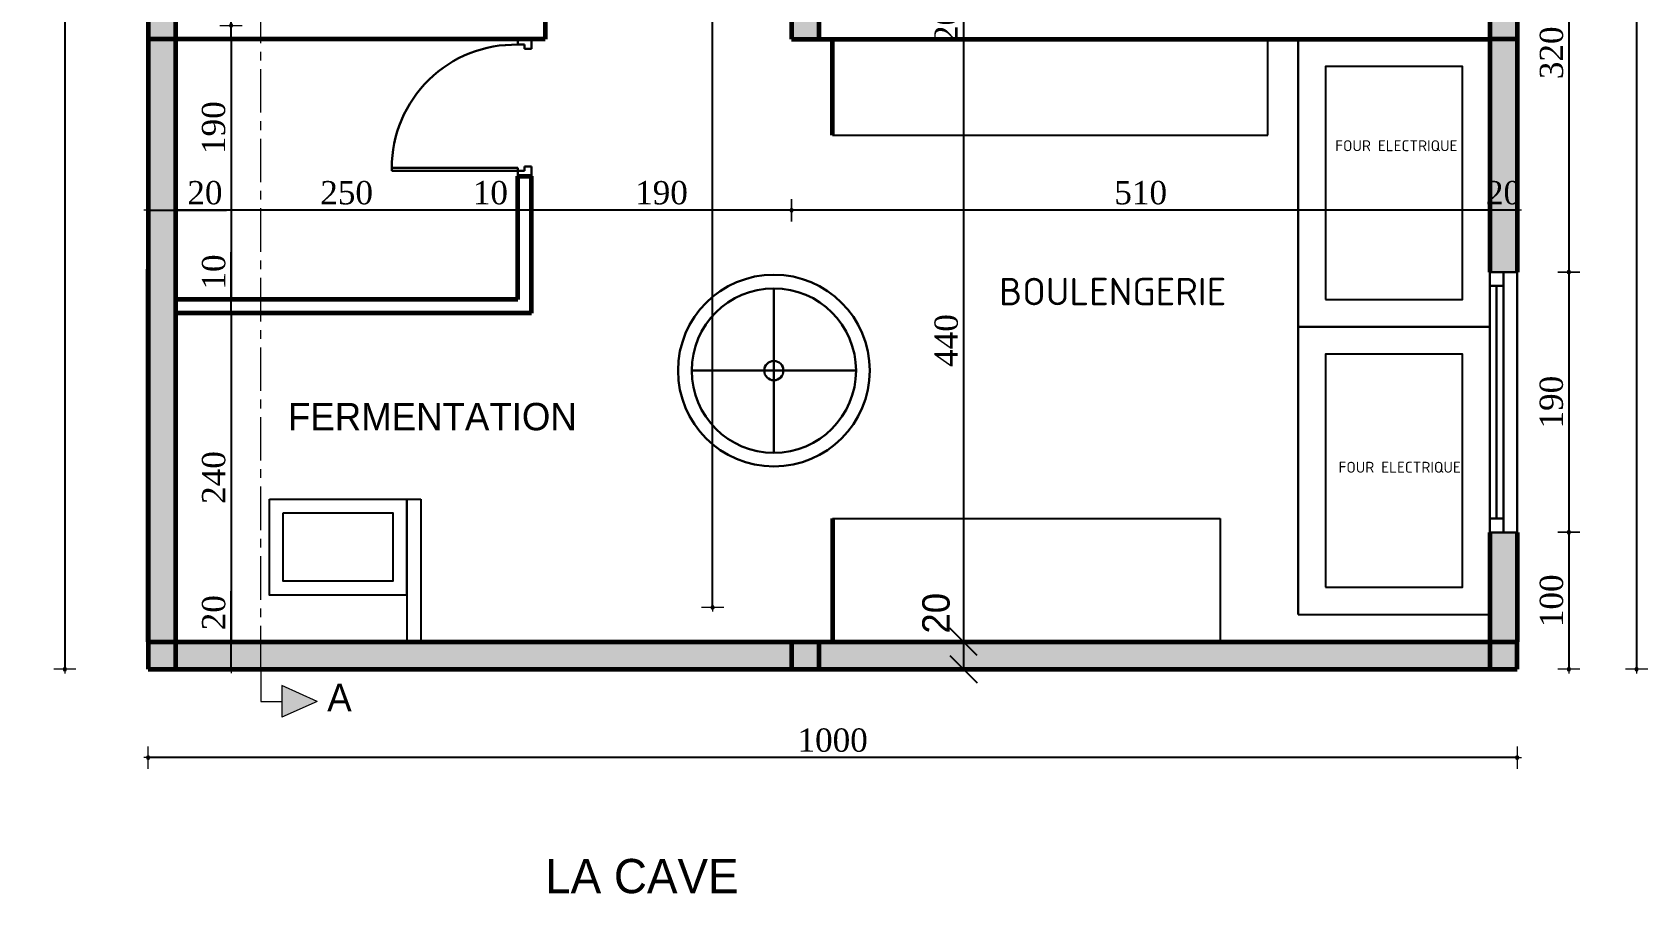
# Model space of a CAD drawing. Header units: millimetres. Extents: x -4146 to 23, y -2153 to 7365.
# Drawn here: x -2838 to -1658, y -209 to 420 of the extents above; entities that cross this region are included whole.
import ezdxf

# ---------------------------------------------------------------- set-up
doc = ezdxf.new("R2010")
doc.units = ezdxf.units.MM
doc.linetypes.add('AXES', pattern=[50.8, 31.75, -6.35, 6.35, -6.35])
for name, color, linetype, lineweight in [('Calque1', 213, 'Continuous', 60), ('Calque4', 84, 'Continuous', 30), ('Cotation', 242, 'Continuous', 20), ('ecriture', 122, 'Continuous', 40), ('fin', 73, 'Continuous', 20), ('HA', 8, 'Continuous', 20), ('minuiserue', 3, 'Continuous', 30), ('MUR', 6, 'Continuous', 60), ('PORTE', 1, 'Continuous', 30)]:
    doc.layers.add(name, color=color, linetype=linetype, lineweight=lineweight)
doc.styles.add('cotation', font='times.ttf', dxfattribs={"height": 17})
doc.dimstyles.new('ech-100', dxfattribs={"dimtxt": 17, "dimasz": 0.02, "dimexe": 1.25, "dimexo": 0.625, "dimgap": 4, "dimtad": 1, "dimdec": 0, "dimtxsty": 'cotation', "dimblk": 'cotation', "dimcen": 2, "dimse1": 1, "dimse2": 1, "dimadec": 0, "dimazin": 0, "dimtfac": 1, "dimtdec": 0, "dimtix": 1, "dimtmove": 0, "dimatfit": 3, "dimldrblk": 'cotation', "dimfxl": 1.25, "dimtolj": 1, "dimarcsym": 0})
doc.dimstyles.new('ISO-25', dxfattribs={"dimtxt": 20, "dimasz": 20, "dimexe": 5, "dimexo": 5, "dimgap": 10, "dimtad": 1, "dimtxsty": 'Standard', "dimblk": 'OBLIQUE', "dimcen": 2.5, "dimadec": 0, "dimazin": 0, "dimtfac": 1, "dimtmove": 0, "dimatfit": 3, "dimldrblk": 'OBLIQUE', "dimfxl": 1, "dimarcsym": 0})

# ---------------------------------------------------------------- blocks, each defined once
blk = doc.blocks.new('cotation')
at = {"layer": 'Cotation'}
h = blk.add_hatch(color=256, dxfattribs=at)
h.paths.add_polyline_path([(57.15, 0), (62.15, 0, 0.41421356), (0, 62.15), (0, 57.15, -0.41421356)])
h.paths.add_polyline_path([(0, -57.15), (0, -62.15, 0.41421356), (62.15, 0), (57.15, 0, -0.41421356)])
h.paths.add_polyline_path([(0, -62.15), (0, -57.15, -0.41421356), (-57.15, 0), (-62.15, 0, 0.41421356)])
h.paths.add_polyline_path([(0, 57.15), (0, 62.15, 0.41421356), (-62.15, 0), (-57.15, 0, -0.41421356)])
for p, q in [((-152.4, 0), (152.4, 0)), ((0, 406.4), (0, -406.4))]:
    blk.add_line(p, q, dxfattribs=at)
for radius, start, end in [(62.15, 0, 180), (62.15, 180, 0), (57.15, 0, 180), (57.15, 180, 0)]:
    blk.add_arc((0, 0), radius, start, end, dxfattribs=at)
blk = doc.blocks.new('*D19')
at = {"layer": 'Defpoints', "color": 0}
for p in [(-1753.8, 564.8), (-1753.8, 244.8), (-1716.1, 244.8)]:
    blk.add_point(p, dxfattribs=at)
at = {"layer": 'HA', "color": 0, "lineweight": -2}
blk.add_line((-1716.1, 564.8), (-1716.1, 244.8), dxfattribs=at)
at = {"layer": 'HA', "color": 0, "lineweight": -2, "xscale": 0.02, "yscale": 0.02, "zscale": 0.02}
for p, rotation in [((-1716.1, 564.8), 90), ((-1716.1, 244.8), 270)]:
    blk.add_blockref('cotation', p, dxfattribs=dict(at, rotation=rotation))
at = {"layer": 'HA', "color": 0, "insert": (-1728.7, 404.8), "char_height": 17, "attachment_point": 5, "rotation": 90, "style": 'cotation'}
blk.add_mtext('\\A1;320', dxfattribs=at)
blk = doc.blocks.new('*D20')
at = {"layer": 'Defpoints', "color": 0}
for p in [(-1753.8, 244.8), (-1753.8, 54.8), (-1716.1, 54.8)]:
    blk.add_point(p, dxfattribs=at)
at = {"layer": 'HA', "color": 0, "lineweight": -2}
blk.add_line((-1716.1, 244.8), (-1716.1, 54.8), dxfattribs=at)
at = {"layer": 'HA', "color": 0, "lineweight": -2, "xscale": 0.02, "yscale": 0.02, "zscale": 0.02}
for p, rotation in [((-1716.1, 244.8), 90), ((-1716.1, 54.8), 270)]:
    blk.add_blockref('cotation', p, dxfattribs=dict(at, rotation=rotation))
at = {"layer": 'HA', "color": 0, "insert": (-1728.8, 149.8), "char_height": 17, "attachment_point": 5, "rotation": 90, "style": 'cotation'}
blk.add_mtext('\\A1;190', dxfattribs=at)
blk = doc.blocks.new('*D21')
at = {"layer": 'Defpoints', "color": 0}
for p in [(-1753.8, 54.8), (-1753.8, -45.2), (-1716.1, -45.2)]:
    blk.add_point(p, dxfattribs=at)
at = {"layer": 'HA', "color": 0, "lineweight": -2}
blk.add_line((-1716.1, 54.8), (-1716.1, -45.2), dxfattribs=at)
at = {"layer": 'HA', "color": 0, "lineweight": -2, "xscale": 0.02, "yscale": 0.02, "zscale": 0.02}
for p, rotation in [((-1716.1, 54.8), 90), ((-1716.1, -45.2), 270)]:
    blk.add_blockref('cotation', p, dxfattribs=dict(at, rotation=rotation))
at = {"layer": 'HA', "color": 0, "insert": (-1728.7, 4.8), "char_height": 17, "attachment_point": 5, "rotation": 90, "style": 'cotation'}
blk.add_mtext('\\A1;100', dxfattribs=at)
blk = doc.blocks.new('*D22')
at = {"layer": 'Defpoints', "color": 0}
for p in [(-1753.8, 1454.8), (-1753.8, -45.2), (-1666.6, -45.2)]:
    blk.add_point(p, dxfattribs=at)
at = {"layer": 'HA', "color": 0, "lineweight": -2}
blk.add_line((-1666.6, 1454.8), (-1666.6, -45.2), dxfattribs=at)
at = {"layer": 'HA', "color": 0, "lineweight": -2, "xscale": 0.02, "yscale": 0.02, "zscale": 0.02}
for p, rotation in [((-1666.6, 1454.8), 90), ((-1666.6, -45.2), 270)]:
    blk.add_blockref('cotation', p, dxfattribs=dict(at, rotation=rotation))
at = {"layer": 'HA', "color": 0, "insert": (-1679.3, 800.9), "char_height": 17, "attachment_point": 5, "rotation": 90, "style": 'cotation'}
blk.add_mtext('\\A1;1500', dxfattribs=at)
blk = doc.blocks.new('*D23')
at = {"layer": 'Defpoints', "color": 0}
for p in [(-1773.8, 329.8), (-1753.8, 329.8), (-1773.8, 289.9)]:
    blk.add_point(p, dxfattribs=at)
at = {"layer": 'HA', "color": 0, "lineweight": -2}
for p, q in [((-1773.8, 289.9), (-1773.8, 289.9)), ((-1753.8, 289.9), (-1773.8, 289.9)), ((-1753.8, 289.9), (-1753.8, 289.9))]:
    blk.add_line(p, q, dxfattribs=at)
at = {"layer": 'HA', "color": 0, "lineweight": -2, "xscale": 0.02, "yscale": 0.02, "zscale": 0.02}
blk.add_blockref('cotation', (-1773.8, 289.9), dxfattribs=at)
at = {"layer": 'HA', "color": 0, "lineweight": -2, "xscale": 0.02, "yscale": 0.02, "zscale": 0.02, "rotation": 180}
blk.add_blockref('cotation', (-1753.8, 289.9), dxfattribs=at)
at = {"layer": 'HA', "color": 0, "insert": (-1763.8, 302.6), "char_height": 17, "attachment_point": 5, "style": 'cotation'}
blk.add_mtext('\\A1;20', dxfattribs=at)
blk = doc.blocks.new('*D24')
at = {"layer": 'Defpoints', "color": 0}
for p in [(-2283.8, 414.8), (-1773.8, 329.8), (-2283.8, 289.9)]:
    blk.add_point(p, dxfattribs=at)
at = {"layer": 'HA', "color": 0, "lineweight": -2}
blk.add_line((-1773.8, 289.9), (-2283.8, 289.9), dxfattribs=at)
at = {"layer": 'HA', "color": 0, "lineweight": -2, "xscale": 0.02, "yscale": 0.02, "zscale": 0.02, "rotation": 180}
blk.add_blockref('cotation', (-2283.8, 289.9), dxfattribs=at)
at = {"layer": 'HA', "color": 0, "lineweight": -2, "xscale": 0.02, "yscale": 0.02, "zscale": 0.02}
blk.add_blockref('cotation', (-1773.8, 289.9), dxfattribs=at)
at = {"layer": 'HA', "color": 0, "insert": (-2028.8, 302.6), "char_height": 17, "attachment_point": 5, "style": 'cotation'}
blk.add_mtext('\\A1;510', dxfattribs=at)
blk = doc.blocks.new('*D25')
at = {"layer": 'Defpoints', "color": 0}
for p in [(-2283.8, 414.8), (-2473.8, 314.8), (-2473.8, 289.9)]:
    blk.add_point(p, dxfattribs=at)
at = {"layer": 'HA', "color": 0, "lineweight": -2}
blk.add_line((-2283.8, 289.9), (-2473.8, 289.9), dxfattribs=at)
at = {"layer": 'HA', "color": 0, "lineweight": -2, "xscale": 0.02, "yscale": 0.02, "zscale": 0.02, "rotation": 180}
blk.add_blockref('cotation', (-2473.8, 289.9), dxfattribs=at)
at = {"layer": 'HA', "color": 0, "lineweight": -2, "xscale": 0.02, "yscale": 0.02, "zscale": 0.02}
blk.add_blockref('cotation', (-2283.8, 289.9), dxfattribs=at)
at = {"layer": 'HA', "color": 0, "insert": (-2378.8, 302.6), "char_height": 17, "attachment_point": 5, "style": 'cotation'}
blk.add_mtext('\\A1;190', dxfattribs=at)
blk = doc.blocks.new('*D26')
at = {"layer": 'Defpoints', "color": 0}
for p in [(-2483.8, 308.6), (-2473.8, 314.8), (-2483.8, 289.9)]:
    blk.add_point(p, dxfattribs=at)
at = {"layer": 'HA', "color": 0, "lineweight": -2}
for p, q in [((-2483.8, 289.9), (-2518.4, 289.9)), ((-2473.8, 289.9), (-2483.8, 289.9))]:
    blk.add_line(p, q, dxfattribs=at)
at = {"layer": 'HA', "color": 0, "lineweight": -2, "xscale": 0.02, "yscale": 0.02, "zscale": 0.02, "rotation": 180}
blk.add_blockref('cotation', (-2483.8, 289.9), dxfattribs=at)
at = {"layer": 'HA', "color": 0, "lineweight": -2, "xscale": 0.02, "yscale": 0.02, "zscale": 0.02}
blk.add_blockref('cotation', (-2473.8, 289.9), dxfattribs=at)
at = {"layer": 'HA', "color": 0, "insert": (-2503.8, 302.6), "char_height": 17, "attachment_point": 5, "style": 'cotation'}
blk.add_mtext('\\A1;10', dxfattribs=at)
blk = doc.blocks.new('*D27')
at = {"layer": 'Defpoints', "color": 0}
for p in [(-2483.8, 308.6), (-2733.8, 289.9), (-2733.8, 289.9)]:
    blk.add_point(p, dxfattribs=at)
at = {"layer": 'HA', "color": 0, "lineweight": -2}
blk.add_line((-2483.8, 289.9), (-2733.8, 289.9), dxfattribs=at)
at = {"layer": 'HA', "color": 0, "lineweight": -2, "xscale": 0.02, "yscale": 0.02, "zscale": 0.02, "rotation": 180}
blk.add_blockref('cotation', (-2733.8, 289.9), dxfattribs=at)
at = {"layer": 'HA', "color": 0, "lineweight": -2, "xscale": 0.02, "yscale": 0.02, "zscale": 0.02}
blk.add_blockref('cotation', (-2483.8, 289.9), dxfattribs=at)
at = {"layer": 'HA', "color": 0, "insert": (-2608.8, 302.6), "char_height": 17, "attachment_point": 5, "style": 'cotation'}
blk.add_mtext('\\A1;250', dxfattribs=at)
blk = doc.blocks.new('*D28')
at = {"layer": 'Defpoints', "color": 0}
for p in [(-2753.8, 289.9), (-2753.8, 289.9), (-2733.8, 289.9)]:
    blk.add_point(p, dxfattribs=at)
at = {"layer": 'HA', "color": 0, "lineweight": -2}
for p, q in [((-2753.8, 289.9), (-2733.8, 289.9)), ((-2733.8, 289.9), (-2696.5, 289.9))]:
    blk.add_line(p, q, dxfattribs=at)
at = {"layer": 'HA', "color": 0, "lineweight": -2, "xscale": 0.02, "yscale": 0.02, "zscale": 0.02, "rotation": 180}
blk.add_blockref('cotation', (-2753.8, 289.9), dxfattribs=at)
at = {"layer": 'HA', "color": 0, "lineweight": -2, "xscale": 0.02, "yscale": 0.02, "zscale": 0.02}
blk.add_blockref('cotation', (-2733.8, 289.9), dxfattribs=at)
at = {"layer": 'HA', "color": 0, "insert": (-2712.3, 302.6), "char_height": 17, "attachment_point": 5, "style": 'cotation'}
blk.add_mtext('\\A1;20', dxfattribs=at)
blk = doc.blocks.new('*D35')
at = {"layer": 'Defpoints', "color": 0}
for p in [(-2693.2, 424.8), (-2693.2, 414.8), (-2693.2, 414.8)]:
    blk.add_point(p, dxfattribs=at)
at = {"layer": 'HA', "color": 0, "lineweight": -2}
for p, q in [((-2693.2, 424.8), (-2693.2, 456)), ((-2693.2, 414.8), (-2693.2, 424.8))]:
    blk.add_line(p, q, dxfattribs=at)
at = {"layer": 'HA', "color": 0, "lineweight": -2, "xscale": 0.02, "yscale": 0.02, "zscale": 0.02}
for p, rotation in [((-2693.2, 424.8), 90), ((-2693.2, 414.8), 270)]:
    blk.add_blockref('cotation', p, dxfattribs=dict(at, rotation=rotation))
at = {"layer": 'HA', "color": 0, "insert": (-2705.8, 441.3), "char_height": 17, "attachment_point": 5, "rotation": 90, "style": 'cotation'}
blk.add_mtext('\\A1;10', dxfattribs=at)
blk = doc.blocks.new('*D36')
at = {"layer": 'Defpoints', "color": 0}
for p in [(-2693.2, 414.8), (-2693.2, 224.8), (-2693.2, 224.8)]:
    blk.add_point(p, dxfattribs=at)
at = {"layer": 'HA', "color": 0, "lineweight": -2}
blk.add_line((-2693.2, 414.8), (-2693.2, 224.8), dxfattribs=at)
at = {"layer": 'HA', "color": 0, "lineweight": -2, "xscale": 0.02, "yscale": 0.02, "zscale": 0.02}
for p, rotation in [((-2693.2, 414.8), 90), ((-2693.2, 224.8), 270)]:
    blk.add_blockref('cotation', p, dxfattribs=dict(at, rotation=rotation))
at = {"layer": 'HA', "color": 0, "insert": (-2705.9, 350.2), "char_height": 17, "attachment_point": 5, "rotation": 90, "style": 'cotation'}
blk.add_mtext('\\A1;190', dxfattribs=at)
blk = doc.blocks.new('*D37')
at = {"layer": 'Defpoints', "color": 0}
for p in [(-2693.2, 224.8), (-2693.2, 214.8), (-2693.2, 214.8)]:
    blk.add_point(p, dxfattribs=at)
at = {"layer": 'HA', "color": 0, "lineweight": -2}
for p, q in [((-2693.2, 224.8), (-2693.2, 259.4)), ((-2693.2, 214.8), (-2693.2, 224.8))]:
    blk.add_line(p, q, dxfattribs=at)
at = {"layer": 'HA', "color": 0, "lineweight": -2, "xscale": 0.02, "yscale": 0.02, "zscale": 0.02}
for p, rotation in [((-2693.2, 224.8), 90), ((-2693.2, 214.8), 270)]:
    blk.add_blockref('cotation', p, dxfattribs=dict(at, rotation=rotation))
at = {"layer": 'HA', "color": 0, "insert": (-2705.8, 244.8), "char_height": 17, "attachment_point": 5, "rotation": 90, "style": 'cotation'}
blk.add_mtext('\\A1;10', dxfattribs=at)
blk = doc.blocks.new('*D38')
at = {"layer": 'Defpoints', "color": 0}
for p in [(-2693.2, -25.1), (-2693.2, -45.1), (-2693.2, -45.1)]:
    blk.add_point(p, dxfattribs=at)
at = {"layer": 'HA', "color": 0, "lineweight": -2}
for p, q in [((-2693.2, -25.1), (-2693.2, 11.9)), ((-2693.2, -45), (-2693.2, -25.1))]:
    blk.add_line(p, q, dxfattribs=at)
at = {"layer": 'HA', "color": 0, "lineweight": -2, "xscale": 0.02, "yscale": 0.02, "zscale": 0.02}
for p, rotation in [((-2693.2, -25.1), 90), ((-2693.2, -45.1), 270)]:
    blk.add_blockref('cotation', p, dxfattribs=dict(at, rotation=rotation))
at = {"layer": 'HA', "color": 0, "insert": (-2705.8, -3.9), "char_height": 17, "attachment_point": 5, "rotation": 90, "style": 'cotation'}
blk.add_mtext('\\A1;20', dxfattribs=at)
blk = doc.blocks.new('*D40')
at = {"layer": 'Defpoints', "color": 0}
for p in [(-2110.9, 434.8), (-2158.2, 414.8), (-2110.9, 414.8)]:
    blk.add_point(p, dxfattribs=at)
at = {"layer": 'HA', "color": 0, "lineweight": -2}
blk.add_line((-2158.2, 434.8), (-2158.2, 414.8), dxfattribs=at)
at = {"layer": 'HA', "color": 0, "lineweight": -2, "xscale": 0.02, "yscale": 0.02, "zscale": 0.02}
for p, rotation in [((-2158.2, 434.8), 90), ((-2158.2, 414.8), 270)]:
    blk.add_blockref('cotation', p, dxfattribs=dict(at, rotation=rotation))
at = {"layer": 'HA', "color": 0, "insert": (-2170.8, 424.8), "char_height": 17, "attachment_point": 5, "rotation": 90, "style": 'cotation'}
blk.add_mtext('\\A1;20', dxfattribs=at)
blk = doc.blocks.new('*D41')
at = {"layer": 'Defpoints', "color": 0}
for p in [(-2110.9, 414.8), (-2158.2, -25.2), (-2158.2, -25.2)]:
    blk.add_point(p, dxfattribs=at)
at = {"layer": 'HA', "color": 0, "lineweight": -2}
blk.add_line((-2158.2, 414.8), (-2158.2, -25.2), dxfattribs=at)
at = {"layer": 'HA', "color": 0, "lineweight": -2, "xscale": 0.02, "yscale": 0.02, "zscale": 0.02}
for p, rotation in [((-2158.2, 414.8), 90), ((-2158.2, -25.2), 270)]:
    blk.add_blockref('cotation', p, dxfattribs=dict(at, rotation=rotation))
at = {"layer": 'HA', "color": 0, "insert": (-2170.8, 194.8), "char_height": 17, "attachment_point": 5, "rotation": 90, "style": 'cotation'}
blk.add_mtext('\\A1;440', dxfattribs=at)
blk = doc.blocks.new('_Oblique')
at = {"color": 0, "linetype": 'ByBlock', "lineweight": -2}
blk.add_line((-0.5, -0.5), (0.5, 0.5), dxfattribs=at)
blk = doc.blocks.new('*D42')
at = {"layer": 'Defpoints', "color": 0}
for p in [(-2158.2, -25.2), (-2158.2, -45.2), (-2158.2, -45.2)]:
    blk.add_point(p, dxfattribs=at)
at = {"layer": 'HA', "color": 0, "lineweight": -2}
blk.add_line((-2158.2, -25.2), (-2158.2, -45.2), dxfattribs=at)
at = {"layer": 'HA', "color": 0, "lineweight": -2, "xscale": 20, "yscale": 20, "zscale": 20}
for p, rotation in [((-2158.2, -25.2), 90), ((-2158.2, -45.2), 270)]:
    blk.add_blockref('_Oblique', p, dxfattribs=dict(at, rotation=rotation))
at = {"layer": 'HA', "color": 0, "insert": (-2178.2, -4.3), "char_height": 20, "attachment_point": 5, "rotation": 90}
blk.add_mtext('20', dxfattribs=at)
blk = doc.blocks.new('*D49')
at = {"layer": 'Defpoints', "color": 0}
for p in [(-2753.8, 1454.8), (-2814.6, -45.2), (-2753.8, -45.2)]:
    blk.add_point(p, dxfattribs=at)
at = {"layer": 'HA', "color": 0, "lineweight": -2}
blk.add_line((-2814.6, 1454.8), (-2814.6, -45.2), dxfattribs=at)
at = {"layer": 'HA', "color": 0, "lineweight": -2, "xscale": 0.02, "yscale": 0.02, "zscale": 0.02}
for p, rotation in [((-2814.6, 1454.8), 90), ((-2814.6, -45.2), 270)]:
    blk.add_blockref('cotation', p, dxfattribs=dict(at, rotation=rotation))
at = {"layer": 'HA', "color": 0, "insert": (-2827.2, 704.8), "char_height": 17, "attachment_point": 5, "rotation": 90, "style": 'cotation'}
blk.add_mtext('\\A1;1500', dxfattribs=at)
blk = doc.blocks.new('*D50')
at = {"layer": 'Defpoints', "color": 0}
for p in [(-2693.2, 214.8), (-2693.2, -25.2), (-2693, -25.2)]:
    blk.add_point(p, dxfattribs=at)
at = {"layer": 'HA', "color": 0, "lineweight": -2}
blk.add_line((-2693.2, 214.8), (-2693.2, -25.2), dxfattribs=at)
at = {"layer": 'HA', "color": 0, "lineweight": -2, "xscale": 0.02, "yscale": 0.02, "zscale": 0.02}
for p, rotation in [((-2693.2, 214.8), 90), ((-2693.2, -25.2), 270)]:
    blk.add_blockref('cotation', p, dxfattribs=dict(at, rotation=rotation))
at = {"layer": 'HA', "color": 0, "insert": (-2705.8, 94.8), "char_height": 17, "attachment_point": 5, "rotation": 90, "style": 'cotation'}
blk.add_mtext('\\A1;240', dxfattribs=at)
blk = doc.blocks.new('*D191')
at = {"layer": 'Defpoints', "color": 0}
for p in [(-2753.8, -45.2), (-1753.8, -45.2), (-2753.8, -109.7)]:
    blk.add_point(p, dxfattribs=at)
at = {"layer": 'HA', "color": 0, "lineweight": -2}
blk.add_line((-1753.8, -109.7), (-2753.8, -109.7), dxfattribs=at)
at = {"layer": 'HA', "color": 0, "lineweight": -2, "xscale": 0.02, "yscale": 0.02, "zscale": 0.02, "rotation": 180}
blk.add_blockref('cotation', (-2753.8, -109.7), dxfattribs=at)
at = {"layer": 'HA', "color": 0, "lineweight": -2, "xscale": 0.02, "yscale": 0.02, "zscale": 0.02}
blk.add_blockref('cotation', (-1753.8, -109.7), dxfattribs=at)
at = {"layer": 'HA', "color": 0, "insert": (-2253.8, -97), "char_height": 17, "attachment_point": 5, "style": 'cotation'}
blk.add_mtext('\\A1;1000', dxfattribs=at)
blk = doc.blocks.new('*D426')
at = {"layer": 'Defpoints', "color": 0}
for p in [(-2341.5, 3113), (-2341.5, 3113), (-2341.5, 0)]:
    blk.add_point(p, dxfattribs=at)
at = {"layer": 'HA', "color": 0, "lineweight": -2}
blk.add_line((-2341.5, 0), (-2341.5, 3113), dxfattribs=at)
at = {"layer": 'HA', "color": 0, "lineweight": -2, "xscale": 0.02, "yscale": 0.02, "zscale": 0.02}
for p, rotation in [((-2341.5, 3113), 90), ((-2341.5, 0), 270)]:
    blk.add_blockref('cotation', p, dxfattribs=dict(at, rotation=rotation))
at = {"layer": 'HA', "color": 0, "insert": (-2354.2, 1556.5), "char_height": 17, "attachment_point": 5, "rotation": 90, "style": 'cotation'}
blk.add_mtext('\\A1;3113', dxfattribs=at)

msp = doc.modelspace()

# ---------------------------------------------------------------- hatches: boundary and pattern name
at = {"layer": 'fin'}
h = msp.add_hatch(color=256, dxfattribs=at)
h.paths.add_polyline_path([(-2646.952, 1496.527), (-2646.952, 1471.47), (-2623.079, 1483.998)])
h.paths.add_polyline_path([(-2656.053, -57.088), (-2656.053, -80.11), (-2630.341, -68.599)])
at = {"layer": 'HA'}
h = msp.add_hatch(color=256, dxfattribs=at)
h.paths.add_polyline_path([(-2263.804, 1454.771), (-2283.804, 1454.771), (-2283.804, 1434.771), (-2263.804, 1434.771)])
h.paths.add_polyline_path([(-1773.804, 904.771), (-1753.804, 904.771), (-1753.804, 924.771), (-1773.804, 924.771)])
h.paths.add_polyline_path([(-2283.804, 924.771), (-2283.804, 904.771), (-2263.804, 904.771), (-2263.804, 924.771), (-2273.804, 924.771)])
h.paths.add_polyline_path([(-2483.804, 924.771), (-2483.804, 904.771), (-2463.804, 904.771), (-2463.804, 924.771)])
h.paths.add_polyline_path([(-2733.804, 924.771), (-2743.804, 924.771), (-2753.804, 924.771), (-2753.804, 904.771), (-2733.804, 904.771)])
h.paths.add_polyline_path([(-2283.804, 414.771), (-2263.804, 414.771), (-2263.804, 434.771), (-2283.804, 434.771)])
h.paths.add_polyline_path([(-1773.804, 434.771), (-1773.804, 414.771), (-1753.804, 414.771), (-1753.804, 434.771)])
h.paths.add_polyline_path([(-1753.804, -25.229), (-1773.804, -25.229), (-1773.804, -45.229), (-1753.804, -45.229)])
h.paths.add_polyline_path([(-2263.804, -45.229), (-2263.804, -25.229), (-2283.804, -25.229), (-2283.804, -45.229)])
h.paths.add_polyline_path([(-2753.804, -45.229), (-2733.804, -45.229), (-2733.804, -25.229), (-2753.804, -25.229)])
h.paths.add_polyline_path([(-2753.804, 414.771), (-2733.804, 414.771), (-2733.804, 434.771), (-2753.804, 434.771)])
at = {"layer": 'PORTE'}
h = msp.add_hatch(color=256, dxfattribs=at)
h.paths.add_polyline_path([(-1753.804, 54.771), (-1773.804, 54.771), (-1773.804, -5.229), (-1773.804, -25.229), (-1753.804, -25.229)])
h.paths.add_polyline_path([(-1773.804, -25.229), (-1970.651, -25.229), (-2033.804, -25.229), (-2263.804, -25.229), (-2263.804, -45.229), (-1773.804, -45.229)])
h.paths.add_polyline_path([(-1753.804, 414.771), (-1773.804, 414.771), (-1773.804, 244.771), (-1753.804, 244.771)])
h.paths.add_polyline_path([(-1753.804, 564.771), (-1773.804, 564.771), (-1773.804, 434.771), (-1753.804, 434.771)])
h.paths.add_polyline_path([(-1753.804, 904.771), (-1773.804, 904.771), (-1773.804, 754.771), (-1768.804, 754.771), (-1753.804, 754.771)])
for points in [[(-2733.804, 246.771), (-2733.804, 414.771), (-2753.804, 414.771), (-2753.804, -25.229), (-2733.804, -25.229)], [(-2671.409, -25.229), (-2733.804, -25.229), (-2733.804, -45.229), (-2671.409, -45.229)], [(-2283.804, -25.229), (-2554.704, -25.229), (-2671.409, -25.229), (-2671.409, -45.229), (-2283.804, -45.229)]]:
    msp.add_hatch(color=256, dxfattribs=at).paths.add_polyline_path(points)

# ---------------------------------------------------------------- linework, layer by layer
at = {"color": 6}
for p, q in [((-1935.849, 344.771), (-1935.849, 414.771)), ((-1913.804, -5.229), (-1913.804, 414.771)), ((-1773.804, -5.229), (-1773.804, 414.771)), ((-2253.804, 344.771), (-1935.849, 344.771)), ((-2665.202, 79.024), (-2565.117, 79.024)), ((-2565.117, 79.024), (-2565.117, 9.024)), ((-2564.704, 9.024), (-2564.704, 79.024)), ((-2564.704, 79.024), (-2564.704, -25.229)), ((-2564.704, 79.024), (-2554.704, 79.024)), ((-2554.704, 79.024), (-2554.704, -25.229)), ((-2253.804, 64.771), (-1970.651, 64.771)), ((-1970.651, 64.771), (-1970.651, -25.229))]:
    msp.add_line(p, q, dxfattribs=at)
for points in [[(-1913.804, 204.771), (-1773.804, 204.771), (-1773.804, 414.771), (-1913.804, 414.771)], [(-1893.804, 224.771), (-1793.804, 224.771), (-1793.804, 394.771), (-1893.804, 394.771)], [(-1913.804, -5.229), (-1773.804, -5.229), (-1773.804, 204.771), (-1913.804, 204.771)], [(-1893.804, 14.771), (-1793.804, 14.771), (-1793.804, 184.771), (-1893.804, 184.771)], [(-2665.202, 79.024), (-2565.117, 79.024), (-2565.117, 9.024), (-2665.202, 9.024)], [(-2655.202, 69.024), (-2575.117, 69.024), (-2575.117, 19.024), (-2655.202, 19.024)]]:
    msp.add_lwpolyline(points, close=True, dxfattribs=at)
at = {"layer": 'Calque1'}
msp.add_line((-1753.804, 329.771), (-1753.804, 274.771), dxfattribs=at)
at = {"layer": 'Calque4'}
for p, q in [((-2296.727, 232.838), (-2296.727, 112.838)), ((-2356.727, 172.838), (-2236.727, 172.838))]:
    msp.add_line(p, q, dxfattribs=at)
for radius in [70, 60, 7.049]:
    msp.add_circle((-2296.727, 172.838), radius, dxfattribs=at)
at = {"layer": 'fin', "linetype": 'AXES'}
for p, q in [((-2671.409, -45.229), (-2671.409, 1483.998)), ((-2671.409, -45.229), (-2671.409, -68.599)), ((-2671.409, -68.599), (-2656.053, -68.599))]:
    msp.add_line(p, q, dxfattribs=at)
at = {"layer": 'fin'}
for p, q in [((-2630.341, -68.599), (-2656.053, -57.088)), ((-2656.053, -57.088), (-2656.053, -80.11)), ((-2630.341, -68.599), (-2656.053, -80.11))]:
    msp.add_line(p, q, dxfattribs=at)
at = {"layer": 'minuiserue'}
for p, q in [((-2483.804, 410.771), (-2483.804, 414.771)), ((-2483.804, 414.771), (-2473.804, 414.771)), ((-2473.804, 414.771), (-2473.804, 407.771)), ((-2478.804, 410.771), (-2483.804, 410.771)), ((-2478.804, 407.771), (-2478.804, 410.771)), ((-2473.804, 407.771), (-2478.804, 407.771)), ((-2483.804, 320.771), (-2575.804, 320.771)), ((-2575.804, 320.771), (-2575.804, 318.771)), ((-2483.804, 318.771), (-2575.804, 318.771)), ((-2483.804, 314.771), (-2483.804, 320.771)), ((-2483.804, 318.771), (-2478.804, 318.771)), ((-2473.804, 321.771), (-2478.804, 321.771)), ((-2478.804, 318.771), (-2478.804, 321.771)), ((-2473.804, 314.771), (-2473.804, 321.771)), ((-2483.804, 314.771), (-2473.804, 314.771)), ((-1773.804, 244.771), (-1773.804, 54.771)), ((-1753.804, 244.771), (-1773.804, 244.771)), ((-1763.804, 244.771), (-1763.804, 54.771)), ((-1763.804, 244.771), (-1763.804, 234.771)), ((-1753.804, 54.771), (-1753.804, 244.771)), ((-1763.804, 234.771), (-1773.804, 234.771)), ((-1768.804, 234.771), (-1768.804, 64.771)), ((-1763.804, 64.771), (-1773.804, 64.771)), ((-1763.804, 54.771), (-1763.804, 64.771)), ((-1753.804, 54.771), (-1773.804, 54.771))]:
    msp.add_line(p, q, dxfattribs=at)
msp.add_arc((-2485.783, 320.771), 90.022, 88.740803, 180, dxfattribs=at)
at = {"layer": 'MUR'}
for p, q in [((-2753.804, 1454.771), (-2753.804, 246.771)), ((-2753.804, 1454.771), (-2753.804, -45.229)), ((-2753.804, 1454.771), (-2753.804, -45.229)), ((-2733.804, 1114.771), (-2733.804, 246.771)), ((-1773.804, 564.771), (-1773.804, 244.771)), ((-1753.804, 564.771), (-1753.804, 244.771)), ((-2463.804, 434.771), (-2463.804, 414.771)), ((-2283.804, 434.771), (-2283.804, 414.771)), ((-2263.804, 434.771), (-2263.804, 414.771)), ((-2463.804, 414.771), (-2753.804, 414.771)), ((-2283.804, 414.771), (-1773.804, 414.771)), ((-2253.804, 344.771), (-2253.804, 414.771)), ((-1753.804, 414.771), (-1773.804, 414.771)), ((-2483.804, 224.771), (-2483.804, 314.771)), ((-2483.804, 314.771), (-2473.804, 314.771)), ((-2473.804, 214.771), (-2473.804, 314.771)), ((-1753.804, 274.771), (-1753.804, 254.771)), ((-1753.804, 274.771), (-1753.804, 254.771)), ((-2753.804, -25.229), (-2753.804, 246.771)), ((-2733.804, 246.771), (-2733.804, -45.05)), ((-2483.804, 224.771), (-2733.804, 224.771)), ((-2473.804, 214.771), (-2733.804, 214.771)), ((-2253.804, 64.771), (-2253.804, -25.229)), ((-1773.804, 54.771), (-1773.804, -25.229)), ((-1753.804, 54.771), (-1753.804, -25.229)), ((-2753.804, -25.229), (-2554.704, -25.229)), ((-2554.704, -25.229), (-1970.651, -25.229)), ((-2554.704, -25.229), (-2283.804, -25.229)), ((-2283.804, -25.229), (-2283.804, -45.229)), ((-2263.804, -25.229), (-2263.804, -45.229)), ((-2033.804, -25.229), (-1970.651, -25.229)), ((-1970.651, -25.229), (-1753.804, -25.229)), ((-1773.804, -25.229), (-1773.804, -45.229)), ((-1753.804, -45.229), (-1753.804, -25.229)), ((-2753.804, -45.229), (-2671.409, -45.229)), ((-2671.409, -45.229), (-2283.804, -45.229)), ((-2323.804, -45.229), (-2223.804, -45.229)), ((-2263.804, -45.229), (-1993.804, -45.229)), ((-2263.804, -45.229), (-1753.804, -45.229))]:
    msp.add_line(p, q, dxfattribs=at)

# ---------------------------------------------------------------- texts
at = {"layer": 'ecriture', "lineweight": 30, "width": 130.51064, "attachment_point": 1}
for s, insert, char_height in [('{\\fISOCPEUR|b0|i0|c0|p34;FOUR ELECTRIQUE}', (-1886.75, 340.997), 8), ('{\\fISOCPEUR|b0|i0|c0|p34;BOULENGERIE}', (-2132.361, 240.535), 20), ('FERMENTATION', (-2651.633, 149.267), 20), ('{\\fISOCPEUR|b0|i0|c0|p34;FOUR ELECTRIQUE}', (-1884.315, 106.285), 8)]:
    msp.add_mtext(s, dxfattribs=dict(at, insert=insert, char_height=char_height))
at = {"layer": 'ecriture', "attachment_point": 1}
for s, width, insert, char_height in [('A', 194.01183, (-2622.93, -55.794), 20), ('LA CAVE', 481.96947, (-2463.73, -183.642), 25)]:
    msp.add_mtext_dynamic_manual_height_columns(s, width=width, gutter_width=12.5, heights=[0], dxfattribs=dict(at, insert=insert, char_height=char_height))

# ---------------------------------------------------------------- dimensions: what is measured, and where the dimension line sits
at = {"layer": 'HA'}
for base, p1, p2, picture, middle in [((-2341.547, 3113.019), (-2341.547, 0), (-2341.547, 3113.019), '*D426', (-2354.194, 1556.509)), ((-2814.565, -45.229), (-2753.804, 1454.771), (-2753.804, -45.229), '*D49', (-2827.212, 704.771)), ((-1716.089, 244.771), (-1753.804, 564.771), (-1753.804, 244.771), '*D19', (-1728.736, 404.771)), ((-2158.184, -25.229), (-2110.927, 414.771), (-2158.184, -25.229), '*D41', (-2170.831, 194.771)), ((-1716.089, 54.771), (-1753.804, 244.771), (-1753.804, 54.771), '*D20', (-1728.761, 149.771)), ((-2693.202, -25.229), (-2693.202, 214.771), (-2693.024, -25.229), '*D50', (-2705.85, 94.771)), ((-1716.089, -45.229), (-1753.804, 54.771), (-1753.804, -45.229), '*D21', (-1728.736, 4.771))]:
    dim = msp.add_linear_dim(base=base, p1=p1, p2=p2, angle=90, dimstyle='ech-100', dxfattribs=at)
    dim.commit()
    dim.dimension.update_dxf_attribs({"geometry": picture, "text_midpoint": middle})
for base, p1, p2, picture, middle in [((-1666.615, -45.229), (-1753.804, 1454.771), (-1753.804, -45.229), '*D22', (-1666.615, 800.934)), ((-2693.202, 414.771), (-2693.202, 424.771), (-2693.202, 414.771), '*D35', (-2693.202, 441.342)), ((-2158.184, 414.771), (-2110.927, 434.771), (-2110.927, 414.771), '*D40', (-2158.184, 424.771)), ((-2693.202, 224.771), (-2693.202, 414.771), (-2693.202, 224.771), '*D36', (-2693.202, 350.209)), ((-2693.202, 214.771), (-2693.202, 224.771), (-2693.202, 214.771), '*D37', (-2693.202, 244.771)), ((-2693.202, -45.05), (-2693.202, -25.05), (-2693.202, -45.05), '*D38', (-2693.202, -3.928))]:
    dim = msp.add_linear_dim(base=base, p1=p1, p2=p2, angle=90, dimstyle='ech-100', dxfattribs=at)
    dim.commit()
    dim.dimension.update_dxf_attribs({"geometry": picture, "text_midpoint": middle, "dimtype": 160})
for base, p1, p2, picture, middle in [((-2473.804, 289.919), (-2283.804, 414.771), (-2473.804, 314.771), '*D25', (-2378.804, 302.59)), ((-2283.804, 289.919), (-1773.804, 329.771), (-2283.804, 414.771), '*D24', (-2028.804, 302.566)), ((-1773.804, 289.919), (-1753.804, 329.771), (-1773.804, 329.771), '*D23', (-1763.804, 302.566)), ((-2733.804, 289.919), (-2483.804, 308.595), (-2733.804, 289.919), '*D27', (-2608.804, 302.566)), ((-2753.804, -109.659), (-1753.804, -45.229), (-2753.804, -45.229), '*D191', (-2253.804, -97.012))]:
    dim = msp.add_linear_dim(base=base, p1=p1, p2=p2, dimstyle='ech-100', dxfattribs=at)
    dim.commit()
    dim.dimension.update_dxf_attribs({"geometry": picture, "text_midpoint": middle})
for base, p1, p2, picture, middle in [((-2753.804, 289.919), (-2733.804, 289.919), (-2753.804, 289.919), '*D28', (-2712.289, 289.919)), ((-2483.804, 289.919), (-2473.804, 314.771), (-2483.804, 308.595), '*D26', (-2503.804, 289.919))]:
    dim = msp.add_linear_dim(base=base, p1=p1, p2=p2, dimstyle='ech-100', dxfattribs=at)
    dim.commit()
    dim.dimension.update_dxf_attribs({"geometry": picture, "text_midpoint": middle, "dimtype": 160})
dim = msp.add_linear_dim(base=(-2158.184, -45.229), p1=(-2158.184, -25.229), p2=(-2158.184, -45.229), angle=90, dimstyle='ISO-25', override={"dimtmove": 1}, dxfattribs=at)
dim.commit()
dim.dimension.update_dxf_attribs({"geometry": '*D42', "text_midpoint": (-2158.184, -4.256), "dimtype": 160})

doc.saveas('drawing.dxf')
